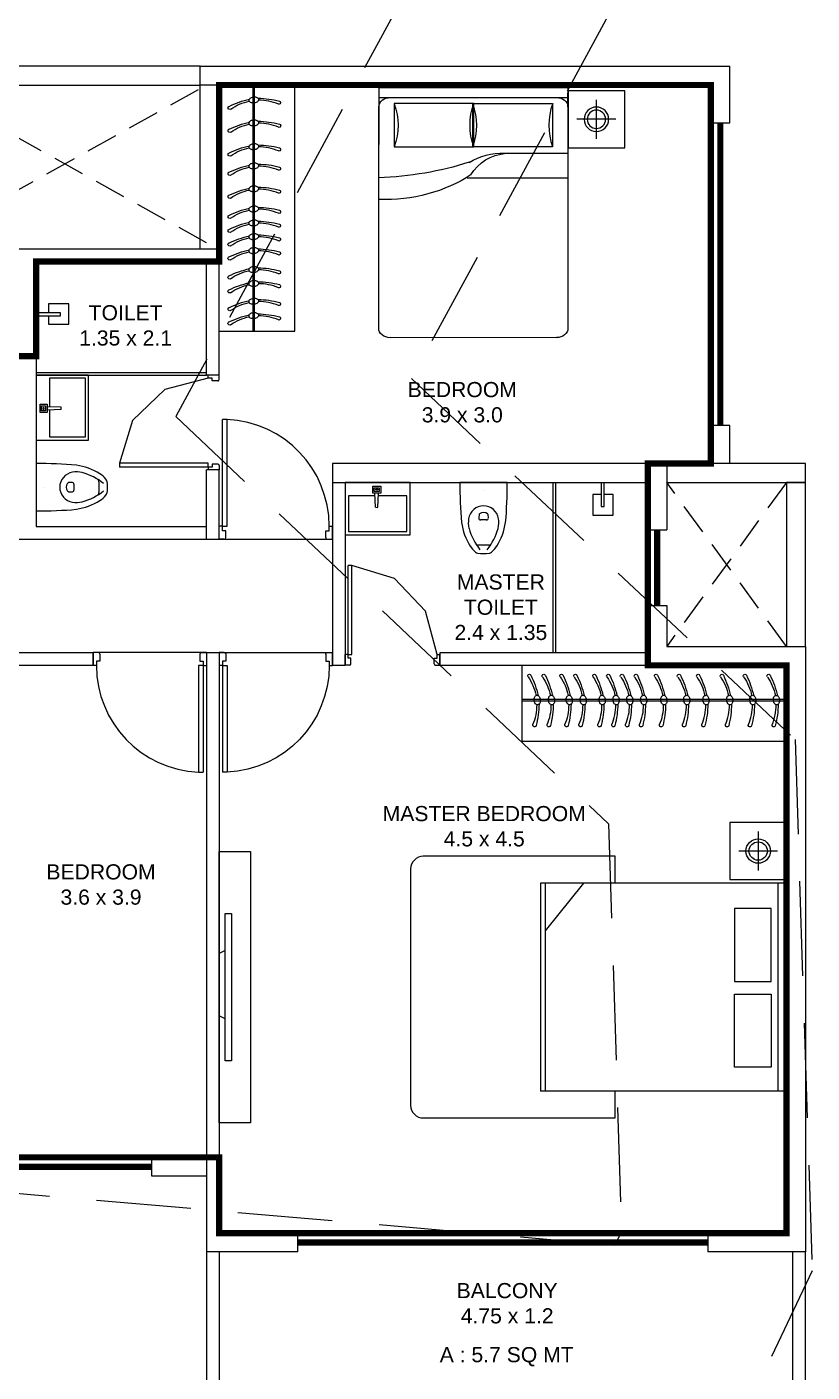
# Model space of a CAD drawing. Header units: inches. Extents: x 27644242 to 29761523, y -859349 to 216979.
# Drawn here: x 29227630 to 29233857, y -249395 to -238732 of the extents above; entities that cross this region are included whole.
import ezdxf

# ---------------------------------------------------------------- set-up
doc = ezdxf.new("R2010")
doc.units = ezdxf.units.IN
doc.header["$MEASUREMENT"] = 0
doc.set_wipeout_variables(frame=1)
for name, pattern in [('01-Xref Col Podium Lvl-1$0$HIDDEN', [0.375, 0.25, -0.125]), ('DASHED2', [0.375, 0.25, -0.125]), ('HIDDEN', [0.375, 0.25, -0.125])]:
    doc.linetypes.add(name, pattern=pattern)
doc.layers.get('Defpoints').update_dxf_attribs({"color": 8})
for name, color, linetype, lineweight in [('AHC-A-DUCT', 14, 'HIDDEN', 5), ('DOOR', 4, 'Continuous', 0), ('DOORS', 1, 'Continuous', 9), ('ELEVATION', 40, 'Continuous', 13), ('FURN', 250, 'Continuous', 0), ('RVA Site Boundary', 17, 'Continuous', 15), ('WALL', 7, 'Continuous', 20), ('WINDOW', 162, 'Continuous', 13)]:
    doc.layers.add(name, color=color, linetype=linetype, lineweight=lineweight)
doc.layers.add('text', color=7, linetype='Continuous')
doc.styles.add('AMITS', font='arial.ttf')

# ---------------------------------------------------------------- blocks, each defined once
blk = doc.blocks.new('A$C6E20521E-flat-1-flatten-1')
at = {"layer": 'DOORS', "color": 251}
for p, q in [((-63, 103), (-63, 949)), ((-63, 949), (-27, 949)), ((-27, 103), (-27, 949)), ((-900, 0), (-900, 103)), ((-873, 103), (-900, 103)), ((0, 0), (-900, 0)), ((-873, 67), (-873, 103)), ((-846, 67), (-873, 67)), ((-846, 13), (-846, 67)), ((-27, 103), (-63, 103)), ((-54, 13), (-54, 67)), ((-54, 67), (-27, 67)), ((-27, 103), (0, 103)), ((-27, 67), (-27, 103)), ((0, 0), (0, 103)), ((-859, 0), (-900, 0)), ((-40, 0), (0, 0))]:
    blk.add_line(p, q, dxfattribs=at)
at = {"layer": 'DOORS', "color": 251, "extrusion": (0, 0, -1)}
for centre, major_axis, start_param, end_param in [((-27, 103), (-729, -429), 0.531535, 2.059765), ((-859, 13), (-11.7, -6.7), 3.665191, 5.235988), ((-40, 13), (-11.7, -6.7), 5.235988, 6.806784)]:
    blk.add_ellipse(centre, major_axis=major_axis, ratio=1, start_param=start_param, end_param=end_param, dxfattribs=at)
blk = doc.blocks.new('A$C3C731254-flat-1')
at = {"layer": 'FURN'}
for p, q in [((-77430, -2820), (-77431, -2802)), ((-77430, -2802), (-77318, -2797)), ((-77430, -2820), (-77318, -2825))]:
    blk.add_line(p, q, dxfattribs=at)
for points in [[(-77233, -3061), (-77648, -3061), (-77648, -2547), (-77233, -2547)], [(-77263, -2843), (-77263, -2778), (-77318, -2778), (-77318, -2843)], [(-77275, -2831), (-77275, -2791), (-77306, -2791), (-77306, -2831)], [(-77287, -2819), (-77287, -2803), (-77293, -2803), (-77293, -2819)]]:
    blk.add_lwpolyline(points, close=True, dxfattribs=at)
blk.add_lwpolyline([(-77339, -2824), (-77339, -3036), (-77623, -3036), (-77623, -2572), (-77339, -2572), (-77339, -2798)], dxfattribs=at)
blk = doc.blocks.new('TVVVV')
at = {"layer": 'FURN', "ltscale": 1000, "elevation": 0}
blk.add_lwpolyline([(-130, 740), (-82, 740), (-82, -429), (-130, -429)], close=True, dxfattribs=at)
for points in [[(-130, 447), (-179, 422)], [(-130, -96), (-179, -71)]]:
    blk.add_lwpolyline(points, dxfattribs=at)
blk = doc.blocks.new('A$C700F438C')
at = {"layer": 'FURN', "color": 8, "extrusion": (-6.65399e-08, 5.27913e-08, 1)}
for p, q in [((0.073, 1.5, 0), (1.83, 1.5, 0)), ((1.98, 1.5, 0), (1.53, 1.5, 0)), ((1.98, 1.5, 0), (1.53, 1.5, 0)), ((1.98, 1.5, 0), (1.53, 1.5, 0)), ((1.904, 1.5, 0), (1.904, 0, 0)), ((0, 0.091, 0), (0, 1.409, 0)), ((1.855, 1.378, 0), (1.512, 1.378, 0)), ((1.512, 1.378, 0), (1.512, 0.747, 0)), ((1.855, 0.747, 0), (1.855, 1.378, 0)), ((1.267, 0.799, 0), (1.267, 0, 0)), ((1.512, 0.122, 0), (1.512, 0.754, 0)), ((1.512, 0.754, 0), (1.855, 0.754, 0)), ((1.512, 0.747, 0), (1.855, 0.747, 0)), ((1.855, 0.754, 0), (1.855, 0.122, 0)), ((1.463, 0.503, 0), (1.463, 0, 0)), ((1.855, 0.122, 0), (1.512, 0.122, 0)), ((1.83, 0, 0), (0.074, 0, 0)), ((1.904, 0, 0), (1.98, 0, 0))]:
    blk.add_line(p, q, dxfattribs=at)
at = {"layer": 'FURN', "linetype": 'Continuous', "lineweight": 0, "extrusion": (-6.65399e-08, 5.27913e-08, 1)}
blk.add_line((1.83, 0, 0), (1.917, 0, 0), dxfattribs=at)
at = {"layer": 'FURN', "color": 8, "extrusion": (6.65399e-08, -5.27913e-08, -1)}
for centre, major_axis, ratio, start_param, end_param in [((0.073, 1.409, 0), (0, -0.0914, 0), 0.803207, 1.570796, 3.141593), ((1.959, 1.454, 0), (0, -1.077, 0), 0.803207, 0.880587, 1.613256), ((3.067, 1.603, 0), (0, -2.243, 0), 0.803207, 1.197175, 1.525138), ((1.83, 1.409, 0), (0, -0.0914, 0), 0.803207, 3.141593, 4.712389), ((1.683, 2.11, 0), (0, -0.762, 0), 0.803207, -0.283794, 0.283794), ((0.669, 0.085, 0), (-0.705, -0.615, 0), 0.604617, 2.952061, 3.536756), ((-0.032, 0.19, 0), (-1.467, -0.494, 0), 0.581007, 3.019706, 3.343381), ((1.684, 0.015, 0), (0, -0.762, 0), 0.803207, 2.857799, 3.425387), ((0.074, 0.091, 0), (0, -0.0914, 0), 0.803207, 0, 1.570796), ((1.83, 0.092, 0), (0, -0.0914, 0), 0.803207, -1.570796, 0)]:
    blk.add_ellipse(centre, major_axis=major_axis, ratio=ratio, start_param=start_param, end_param=end_param, dxfattribs=at)
at = {"layer": 'FURN', "color": 8, "extrusion": (-6.65399e-08, 5.27913e-08, 1)}
for centre, start_param, end_param in [((1.683, 1.485, 0), -0.283794, 0.283794), ((1.684, -0.61, 0), 2.857799, 3.425387)]:
    blk.add_ellipse(centre, major_axis=(0, -0.762, 0), ratio=0.803207, start_param=start_param, end_param=end_param, dxfattribs=at)
blk = doc.blocks.new('BEDROOM')
at = {"layer": 'FURN', "linetype": 'Continuous', "extrusion": (-5.00305e-08, -8.66553e-08, 1)}
for p, q in [((1066, 501, 0), (1066, 193, 0)), ((912, 347, 0), (1220, 347, 0))]:
    blk.add_line(p, q, dxfattribs=at)
at = {"layer": 'FURN', "ltscale": 500}
blk.add_line((1315, 122, 0), (1315, -1378, 0), dxfattribs=at)
at = {"layer": 'FURN', "ltscale": 0.05, "extrusion": (-5.00305e-08, -8.66553e-08, 1), "elevation": 0}
blk.add_lwpolyline([(1291, 122), (841, 122), (841, 572), (1291, 572)], close=True, dxfattribs=at)
at = {"layer": 'FURN', "linetype": 'Continuous', "extrusion": (-5.00305e-08, -8.66553e-08, 1)}
for radius in [97, 72.8]:
    blk.add_circle((1066, 347, 0), radius, dxfattribs=at)
at = {"layer": 'FURN', "extrusion": (-3.01072e-07, 1.30707e-07, 1), "xscale": -1000.000000000015, "yscale": 1000.000000000015, "zscale": 1000.000000000007, "rotation": 180.0236273616612}
blk.add_blockref('A$C700F438C', (-665, 121, 0), dxfattribs=at)
blk = doc.blocks.new('A$C3D5F2F58')
at = {"color": 0, "linetype": 'ByBlock'}
blk.add_wipeout([(188, 0), (-188, 0), (-185, -125), (-183, -194), (-179, -263), (-176, -302), (-170, -349), (-151, -415), (-144, -433), (-131, -459), (-112, -495), (-106, -504), (-86, -530), (-72, -545), (-64, -553), (-56, -558), (-41, -562), (-23, -564), (3, -565), (30, -563), (47, -561), (56, -558), (74, -543), (101, -511), (135, -451), (158, -392), (171, -340), (179, -260), (185, -136), (187, -46)], dxfattribs=at)
for p, q in [((-188, 0), (188, 0)), ((0, -63), (0, -63)), ((-38, -282), (-36, -255)), ((-24, -298), (24, -298)), ((36, -255), (38, -282)), ((-43, -497), (43, -497))]:
    blk.add_line(p, q, dxfattribs=at)
at = {"color": 0, "linetype": 'ByBlock', "extrusion": (0, 0, -1)}
for centre, major_axis, ratio, start_param, end_param in [((3903, 5), (4088, 164), 0.940247, 3.100232, 3.182953), ((-3903, 5), (-4088, 164), 0.940247, 3.100232, 3.182953), ((0, -305), (84.4, 84.4), 1, 4.07333, 6.922251), ((276, -258), (321, 321), 1, 3.353441, 3.79389), ((87, -319), (147, 147), 1, 3.705861, 4.079165), ((-24, -284), (10, 10), 1, 2.356198, 4.018929), ((-27, -256), (6.03, 6.03), 1, 4.01894, 4.852375), ((0, -292), (-38.2, 38.2), 1, 0.139988, 1.430816), ((24, -284), (-10, 10), 1, 2.264265, 3.926995), ((27, -256), (6.03, 6.03), 1, -0.139979, 0.693472), ((-276, -258), (-321, 321), 1, 2.489302, 2.929752), ((-87, -319), (-147, 147), 1, 2.204028, 2.577331), ((326, -246), (-323, 323), 1, 4.816657, 5.23508), ((-326, -246), (-323, 323), 1, 2.618909, 3.037332), ((119, -350), (193, 193), 1, 3.092098, 3.328462), ((-43, -474), (16.1, 16.1), 1, 2.356198, 3.387836), ((43, -474), (16.1, 16.1), 1, 1.324559, 2.356198), ((-119, -350), (193, 193), 1, 1.383935, 1.620298), ((-41, -527), (24.1, 24.1), 1, 2.528301, 3.092099), ((0, -292), (-193, 193), 1, 3.75489, 4.099099), ((41, -527), (24.1, 24.1), 1, 1.620298, 2.184095)]:
    blk.add_ellipse(centre, major_axis=major_axis, ratio=ratio, start_param=start_param, end_param=end_param, dxfattribs=at)
blk = doc.blocks.new('A$C3E645E75')
at = {"extrusion": (0, 0, -1), "zscale": -0.9999999999999998, "rotation": 179.9999999999989}
blk.add_blockref('A$C3D5F2F58', (0, 0), dxfattribs=at)
blk = doc.blocks.new('A$C3A956F37-flat-1')
at = {"layer": 'FURN'}
blk.add_line((-168, 90), (0, 90), dxfattribs=at)
for points in [[(-97, 67), (-97, 0), (-259, 0), (-259, 161), (-97, 161), (-97, 90)], [(0, 67), (-191, 67), (-191, 90), (-168, 90)]]:
    blk.add_lwpolyline(points, dxfattribs=at)
blk = doc.blocks.new('1')
at = {"layer": 'FURN'}
for p, q in [((-479, 2011, 0), (121, 2011, 0)), ((-479, 2011, 0), (-479, -89, 0)), ((-210, 2011, 0), (-210, -89, 0)), ((-198, 2011, 0), (-198, -89, 0)), ((121, 2011, 0), (121, -89, 0)), ((-479, -89, 0), (122, -89, 0))]:
    blk.add_line(p, q, dxfattribs=at)
at = {"layer": 'FURN', "extrusion": (-6.40542e-09, 9.36485e-09, 1)}
for points in [[(-171, 1874, 0.057952), (-1, 1897, 1.08017), (-9, 1922, -0.102886), (-167, 1890, -0.821198)], [(-171, 1761, 0.057952), (-1, 1784, 1.08017), (-9, 1809, -0.102886), (-167, 1777, -0.821198)], [(-171, 1620, 0.057952), (-1, 1643, 1.08017), (-9, 1668, -0.102886), (-167, 1636, -0.821198)], [(-171, 1509, 0.057952), (-1, 1532, 1.08017), (-9, 1557, -0.102886), (-167, 1525, -0.821198)], [(-171, 1359, 0.057952), (-1, 1382, 1.08017), (-9, 1407, -0.102886), (-167, 1375, -0.821198)], [(-171, 1249, 0.057952), (-1, 1272, 1.08017), (-9, 1297, -0.102886), (-167, 1265, -0.821198)], [(-171, 1140, 0.057952), (-1, 1163, 1.08017), (-9, 1188, -0.102886), (-166, 1156, -0.821198)], [(-171, 1029, 0.057952), (0, 1052, 1.08017), (-9, 1077, -0.102886), (-166, 1045, -0.821198)], [(-171, 870, 0.057952), (0, 893, 1.08017), (-9, 918, -0.102886), (-166, 886, -0.821198)], [(-171, 688, 0.057952), (0, 711, 1.08017), (-9, 736, -0.102886), (-166, 704, -0.821198)], [(-171, 535, 0.057952), (0, 558, 1.08017), (-9, 583, -0.102886), (-166, 551, -0.821198)], [(-171, 347, 0.057952), (0, 370, 1.08017), (-9, 395, -0.102886), (-166, 363, -0.821198)], [(-171, 165, 0.057952), (0, 188, 1.08017), (-9, 213, -0.102886), (-166, 181, -0.821198)], [(-171, -23, 0.057952), (0, 0, 1.08017), (-8, 25, -0.102886), (-166, -7, -0.821198)]]:
    blk.add_lwpolyline(points, format="xyb", dxfattribs=at)
for points in [[(-166, 1884, 0.144333), (-168, 1893, 0.107177), (-175, 1903, 0.077818), (-187, 1909, 0.065016), (-201, 1913, 0.065016), (-217, 1912, 0.077818), (-229, 1908, 0.107177), (-238, 1901, 0.144333), (-242, 1892, 0.144333), (-240, 1883, 0.107177), (-232, 1874, 0.077818), (-221, 1868, 0.065016), (-206, 1864, 0.065016), (-191, 1864, 0.077818), (-179, 1868, 0.107177), (-170, 1876, 0.144333)], [(-166, 1771, 0.144333), (-168, 1780, 0.107177), (-175, 1789, 0.077818), (-186, 1795, 0.065016), (-201, 1799, 0.065016), (-217, 1799, 0.077818), (-229, 1795, 0.107177), (-238, 1787, 0.144333), (-242, 1779, 0.144333), (-240, 1770, 0.107177), (-232, 1760, 0.077818), (-221, 1754, 0.065016), (-206, 1750, 0.065016), (-191, 1751, 0.077818), (-179, 1755, 0.107177), (-169, 1762, 0.144333)], [(-166, 1630, 0.144333), (-168, 1639, 0.107177), (-175, 1648, 0.077818), (-187, 1655, 0.065016), (-201, 1658, 0.065016), (-217, 1658, 0.077818), (-229, 1654, 0.107177), (-238, 1646, 0.144333), (-242, 1638, 0.144333), (-240, 1629, 0.107177), (-232, 1619, 0.077818), (-221, 1613, 0.065016), (-206, 1610, 0.065016), (-191, 1610, 0.077818), (-179, 1614, 0.107177), (-170, 1622, 0.144333)], [(-166, 1519, 0.144333), (-168, 1528, 0.107177), (-175, 1538, 0.077818), (-186, 1544, 0.065016), (-201, 1547, 0.065016), (-217, 1547, 0.077818), (-229, 1543, 0.107177), (-238, 1536, 0.144333), (-242, 1527, 0.144333), (-240, 1518, 0.107177), (-232, 1509, 0.077818), (-221, 1502, 0.065016), (-206, 1499, 0.065016), (-191, 1499, 0.077818), (-179, 1503, 0.107177), (-169, 1511, 0.144333)], [(-166, 1369, 0.144333), (-168, 1378, 0.107177), (-175, 1388, 0.077818), (-187, 1394, 0.065016), (-201, 1398, 0.065016), (-217, 1397, 0.077818), (-229, 1393, 0.107177), (-238, 1386, 0.144333), (-242, 1377, 0.144333), (-240, 1368, 0.107177), (-232, 1359, 0.077818), (-221, 1353, 0.065016), (-206, 1349, 0.065016), (-191, 1349, 0.077818), (-179, 1353, 0.107177), (-170, 1361, 0.144333)], [(-166, 1259, 0.144333), (-168, 1268, 0.107177), (-175, 1277, 0.077818), (-186, 1283, 0.065016), (-201, 1287, 0.065016), (-217, 1287, 0.077818), (-229, 1283, 0.107177), (-238, 1275, 0.144333), (-242, 1267, 0.144333), (-240, 1258, 0.107177), (-232, 1248, 0.077818), (-221, 1242, 0.065016), (-206, 1238, 0.065016), (-191, 1239, 0.077818), (-179, 1243, 0.107177), (-169, 1250, 0.144333)], [(-166, 1150, 0.144333), (-168, 1159, 0.107177), (-175, 1168, 0.077818), (-186, 1175, 0.065016), (-201, 1178, 0.065016), (-217, 1178, 0.077818), (-229, 1174, 0.107177), (-238, 1166, 0.144333), (-242, 1158, 0.144333), (-240, 1149, 0.107177), (-232, 1140, 0.077818), (-221, 1133, 0.065016), (-206, 1130, 0.065016), (-191, 1130, 0.077818), (-179, 1134, 0.107177), (-169, 1142, 0.144333)], [(-166, 1039, 0.144333), (-168, 1048, 0.107177), (-175, 1058, 0.077818), (-186, 1064, 0.065016), (-201, 1068, 0.065016), (-217, 1067, 0.077818), (-229, 1063, 0.107177), (-238, 1056, 0.144333), (-242, 1047, 0.144333), (-240, 1038, 0.107177), (-232, 1029, 0.077818), (-221, 1023, 0.065016), (-206, 1019, 0.065016), (-191, 1020, 0.077818), (-179, 1023, 0.107177), (-169, 1031, 0.144333)], [(-166, 880, 0.144333), (-168, 889, 0.107177), (-175, 898, 0.077818), (-186, 905, 0.065016), (-201, 908, 0.065016), (-216, 908, 0.077818), (-229, 904, 0.107177), (-238, 896, 0.144333), (-242, 888, 0.144333), (-240, 879, 0.107177), (-232, 870, 0.077818), (-221, 863, 0.065016), (-206, 860, 0.065016), (-191, 860, 0.077818), (-179, 864, 0.107177), (-169, 872, 0.144333)], [(-166, 698, 0.144333), (-167, 707, 0.107177), (-175, 716, 0.077818), (-186, 722, 0.065016), (-201, 726, 0.065016), (-216, 726, 0.077818), (-229, 722, 0.107177), (-238, 714, 0.144333), (-241, 706, 0.144333), (-240, 697, 0.107177), (-232, 687, 0.077818), (-221, 681, 0.065016), (-206, 677, 0.065016), (-191, 678, 0.077818), (-179, 682, 0.107177), (-169, 689, 0.144333)], [(-166, 546, 0.144333), (-167, 555, 0.107177), (-175, 564, 0.077818), (-186, 570, 0.065016), (-201, 574, 0.065016), (-216, 573, 0.077818), (-229, 569, 0.107177), (-238, 562, 0.144333), (-241, 553, 0.144333), (-240, 544, 0.107177), (-232, 535, 0.077818), (-221, 529, 0.065016), (-206, 525, 0.065016), (-191, 526, 0.077818), (-179, 530, 0.107177), (-169, 537, 0.144333)], [(-166, 357, 0.144333), (-167, 366, 0.107177), (-175, 376, 0.077818), (-186, 382, 0.065016), (-201, 385, 0.065016), (-216, 385, 0.077818), (-228, 381, 0.107177), (-238, 374, 0.144333), (-241, 365, 0.144333), (-240, 356, 0.107177), (-232, 347, 0.077818), (-221, 340, 0.065016), (-206, 337, 0.065016), (-191, 337, 0.077818), (-178, 341, 0.107177), (-169, 349, 0.144333)], [(-166, 175, 0.144333), (-167, 184, 0.107177), (-175, 193, 0.077818), (-186, 200, 0.065016), (-201, 203, 0.065016), (-216, 203, 0.077818), (-228, 199, 0.107177), (-238, 191, 0.144333), (-241, 183, 0.144333), (-240, 174, 0.107177), (-232, 165, 0.077818), (-221, 158, 0.065016), (-206, 155, 0.065016), (-191, 155, 0.077818), (-178, 159, 0.107177), (-169, 167, 0.144333)], [(-165, -13, 0.144333), (-167, -4, 0.107177), (-175, 5, 0.077818), (-186, 12, 0.065016), (-201, 15, 0.065016), (-216, 15, 0.077818), (-228, 11, 0.107177), (-238, 3, 0.144333), (-241, -5, 0.144333), (-239, -14, 0.107177), (-232, -23, 0.077818), (-221, -30, 0.065016), (-206, -33, 0.065016), (-191, -33, 0.077818), (-178, -29, 0.107177), (-169, -21, 0.144333)]]:
    blk.add_lwpolyline(points, format="xyb", close=True, dxfattribs=at)
for centre, radius, start, end in [((-395, 1950, 0), 13.2, 55.0212, 243.8495), ((-73, 2608, 0), 745, 243.8497, 257.1166), ((-162, 2285, 0), 395, 235.0214, 258.5184), ((-395, 1837, 0), 13.2, 55.0212, 243.8495), ((-73, 2494, 0), 745, 243.8497, 257.1166), ((-161, 2171, 0), 395, 235.0214, 258.5184), ((-395, 1696, 0), 13.2, 55.0212, 243.8495), ((-162, 2030, 0), 395, 235.0214, 258.5184), ((-73, 2353, 0), 745, 243.8497, 257.1166), ((-395, 1585, 0), 13.2, 55.0212, 243.8495), ((-73, 2243, 0), 745, 243.8497, 257.1166), ((-161, 1919, 0), 395, 235.0214, 258.5184), ((-395, 1435), 13.2, 55.0212, 243.8495), ((-73, 2093), 745, 243.8497, 257.1166), ((-162, 1770), 395, 235.0214, 258.5184), ((-395, 1325), 13.2, 55.0212, 243.8495), ((-73, 1982), 745, 243.8497, 257.1166), ((-161, 1659), 395, 235.0214, 258.5184), ((-395, 1216), 13.2, 55.0212, 243.8495), ((-73, 1873), 745, 243.8497, 257.1166), ((-161, 1550), 395, 235.0214, 258.5184), ((-395, 1105), 13.2, 55.0212, 243.8495), ((-72, 1763), 745, 243.8497, 257.1166), ((-161, 1440), 395, 235.0214, 258.5184), ((-395, 946), 13.2, 55.0212, 243.8495), ((-72, 1603), 745, 243.8497, 257.1166), ((-161, 1280), 395, 235.0214, 258.5184), ((-395, 764), 13.2, 55.0212, 243.8495), ((-72, 1421), 745, 243.8497, 257.1166), ((-161, 1098), 395, 235.0214, 258.5184), ((-395, 612), 13.2, 55.0212, 243.8495), ((-72, 1269), 745, 243.8497, 257.1166), ((-161, 946), 395, 235.0214, 258.5184), ((-395, 423), 13.2, 55.0212, 243.8495), ((-161, 758), 395, 235.0214, 258.5184), ((-72, 1081), 745, 243.8497, 257.1166), ((-395, 241), 13.2, 55.0212, 243.8495), ((-72, 898), 745, 243.8497, 257.1166), ((-161, 575), 395, 235.0214, 258.5184), ((-395, 53), 13.2, 55.0212, 243.8495), ((-72, 710), 745, 243.8497, 257.1166), ((-161, 387), 395, 235.0214, 258.5184)]:
    blk.add_arc(centre, radius, start, end, dxfattribs=at)
blk = doc.blocks.new('edddew234')
at = {"layer": 'FURN', "linetype": 'Continuous', "extrusion": (5.00305e-08, 8.66553e-08, 1)}
for p, q in [((1391, 2058, 0), (1391, 1750, 0)), ((1545, 1904, 0), (1237, 1904, 0))]:
    blk.add_line(p, q, dxfattribs=at)
at = {"layer": 'FURN', "ltscale": 0.05, "extrusion": (5.00305e-08, 8.66553e-08, 1)}
for p, q in [((1616, 1650, 0), (-334, 1650, 0)), ((-334, 1650, 0), (-334, 0, 0)), ((6, 1650, 0), (-299, 1271, 0)), ((-299, 1650, 0), (-299, 0, 0)), ((1547, 1650, 0), (1547, 0, 0)), ((1616, 1650, 0), (1616, 0, 0)), ((1616, 0, 0), (-334, 0, 0))]:
    blk.add_line(p, q, dxfattribs=at)
blk.add_lwpolyline([(1166, 1679), (1616, 1679), (1616, 2129), (1166, 2129)], close=True, dxfattribs=at)
at = {"layer": 'FURN', "linetype": 'Continuous', "extrusion": (5.00305e-08, 8.66553e-08, 1)}
for points in [[(1494, 1449), (1203, 1449), (1203, 869), (1494, 869)], [(1494, 190), (1203, 190), (1203, 769), (1494, 769)]]:
    blk.add_lwpolyline(points, close=True, dxfattribs=at)
for radius in [97, 72.8]:
    blk.add_circle((1391, 1904), radius, dxfattribs=at)
blk = doc.blocks.new('gfff')
at = {"layer": 'FURN'}
for p, q in [((-395, 1840, 0), (206, 1840, 0)), ((-394, 1840, 0), (-394, -110, 0)), ((-125, 1840, 0), (-125, -110, 0)), ((-113, 1840, 0), (-113, -110, 0)), ((206, 1840, 0), (206, -110, 0)), ((-394, -110, 0), (207, -110, 0))]:
    blk.add_line(p, q, dxfattribs=at)
at = {"layer": 'FURN', "extrusion": (-6.40542e-09, 9.36485e-09, 1)}
for points in [[(-81, 1713, 0.144333), (-83, 1722, 0.107177), (-91, 1731, 0.077818), (-102, 1738, 0.065016), (-117, 1741, 0.065016), (-132, 1741, 0.077818), (-144, 1737, 0.107177), (-154, 1729, 0.144333), (-157, 1721, 0.144333), (-155, 1712, 0.107177), (-148, 1702, 0.077818), (-137, 1696, 0.065016), (-122, 1693, 0.065016), (-106, 1693, 0.077818), (-94, 1697, 0.107177), (-85, 1705, 0.144333)], [(-81, 1599, 0.144333), (-83, 1608, 0.107177), (-91, 1618, 0.077818), (-102, 1624, 0.065016), (-117, 1628, 0.065016), (-132, 1627, 0.077818), (-144, 1623, 0.107177), (-154, 1616, 0.144333), (-157, 1607, 0.144333), (-155, 1598, 0.107177), (-148, 1589, 0.077818), (-137, 1583, 0.065016), (-122, 1579, 0.065016), (-106, 1579, 0.077818), (-94, 1583, 0.107177), (-85, 1591, 0.144333)], [(-81, 1458, 0.144333), (-83, 1467, 0.107177), (-91, 1477, 0.077818), (-102, 1483, 0.065016), (-117, 1487, 0.065016), (-132, 1486, 0.077818), (-144, 1482, 0.107177), (-154, 1475, 0.144333), (-157, 1466, 0.144333), (-155, 1457, 0.107177), (-148, 1448, 0.077818), (-137, 1442, 0.065016), (-122, 1438, 0.065016), (-106, 1439, 0.077818), (-94, 1442, 0.107177), (-85, 1450, 0.144333)], [(-81, 1348, 0.144333), (-83, 1357, 0.107177), (-91, 1366, 0.077818), (-102, 1373, 0.065016), (-117, 1376, 0.065016), (-132, 1376, 0.077818), (-144, 1372, 0.107177), (-154, 1364, 0.144333), (-157, 1356, 0.144333), (-155, 1347, 0.107177), (-148, 1337, 0.077818), (-137, 1331, 0.065016), (-122, 1328, 0.065016), (-106, 1328, 0.077818), (-94, 1332, 0.107177), (-85, 1339, 0.144333)], [(-81, 1198, 0.144333), (-83, 1207, 0.107177), (-91, 1216, 0.077818), (-102, 1223, 0.065016), (-117, 1226, 0.065016), (-132, 1226, 0.077818), (-144, 1222, 0.107177), (-154, 1214, 0.144333), (-157, 1206, 0.144333), (-155, 1197, 0.107177), (-148, 1187, 0.077818), (-137, 1181, 0.065016), (-122, 1178, 0.065016), (-106, 1178, 0.077818), (-94, 1182, 0.107177), (-85, 1190, 0.144333)], [(-81, 1087, 0.144333), (-83, 1096, 0.107177), (-91, 1106, 0.077818), (-102, 1112, 0.065016), (-117, 1116, 0.065016), (-132, 1115, 0.077818), (-144, 1111, 0.107177), (-154, 1104, 0.144333), (-157, 1095, 0.144333), (-155, 1086, 0.107177), (-148, 1077, 0.077818), (-137, 1071, 0.065016), (-122, 1067, 0.065016), (-106, 1067, 0.077818), (-94, 1071, 0.107177), (-85, 1079, 0.144333)], [(-81, 979, 0.144333), (-83, 988, 0.107177), (-91, 997, 0.077818), (-102, 1003, 0.065016), (-117, 1007, 0.065016), (-132, 1006, 0.077818), (-144, 1002, 0.107177), (-153, 995, 0.144333), (-157, 986, 0.144333), (-155, 977, 0.107177), (-148, 968, 0.077818), (-136, 962, 0.065016), (-122, 958, 0.065016), (-106, 959, 0.077818), (-94, 963, 0.107177), (-85, 970, 0.144333)], [(-81, 868, 0.144333), (-83, 877, 0.107177), (-91, 886, 0.077818), (-102, 893, 0.065016), (-117, 896, 0.065016), (-132, 896, 0.077818), (-144, 892, 0.107177), (-153, 884, 0.144333), (-157, 876, 0.144333), (-155, 867, 0.107177), (-148, 858, 0.077818), (-136, 851, 0.065016), (-122, 848, 0.065016), (-106, 848, 0.077818), (-94, 852, 0.107177), (-85, 860, 0.144333)], [(-81, 709, 0.144333), (-83, 718, 0.107177), (-90, 727, 0.077818), (-102, 733, 0.065016), (-116, 737, 0.065016), (-132, 736, 0.077818), (-144, 732, 0.107177), (-153, 725, 0.144333), (-157, 716, 0.144333), (-155, 708, 0.107177), (-147, 698, 0.077818), (-136, 692, 0.065016), (-121, 688, 0.065016), (-106, 689, 0.077818), (-94, 693, 0.107177), (-85, 700, 0.144333)], [(-81, 526, 0.144333), (-83, 535, 0.107177), (-90, 545, 0.077818), (-102, 551, 0.065016), (-116, 555, 0.065016), (-132, 554, 0.077818), (-144, 550, 0.107177), (-153, 543, 0.144333), (-157, 534, 0.144333), (-155, 525, 0.107177), (-147, 516, 0.077818), (-136, 510, 0.065016), (-121, 506, 0.065016), (-106, 506, 0.077818), (-94, 510, 0.107177), (-85, 518, 0.144333)], [(-81, 374, 0.144333), (-83, 383, 0.107177), (-90, 392, 0.077818), (-101, 399, 0.065016), (-116, 402, 0.065016), (-132, 402, 0.077818), (-144, 398, 0.107177), (-153, 390, 0.144333), (-157, 382, 0.144333), (-155, 373, 0.107177), (-147, 364, 0.077818), (-136, 357, 0.065016), (-121, 354, 0.065016), (-106, 354, 0.077818), (-94, 358, 0.107177), (-84, 366, 0.144333)], [(-81, 186, 0.144333), (-83, 195, 0.107177), (-90, 204, 0.077818), (-101, 211, 0.065016), (-116, 214, 0.065016), (-132, 214, 0.077818), (-144, 210, 0.107177), (-153, 202, 0.144333), (-157, 194, 0.144333), (-155, 185, 0.107177), (-147, 175, 0.077818), (-136, 169, 0.065016), (-121, 166, 0.065016), (-106, 166, 0.077818), (-94, 170, 0.107177), (-84, 178, 0.144333)], [(-81, 4, 0.144333), (-83, 13, 0.107177), (-90, 22, 0.077818), (-101, 28, 0.065016), (-116, 32, 0.065016), (-131, 31, 0.077818), (-144, 27, 0.107177), (-153, 20, 0.144333), (-157, 11, 0.144333), (-155, 3, 0.107177), (-147, -7, 0.077818), (-136, -13, 0.065016), (-121, -17, 0.065016), (-106, -16, 0.077818), (-94, -12, 0.107177), (-84, -5, 0.144333)]]:
    blk.add_lwpolyline(points, format="xyb", close=True, dxfattribs=at)
for points in [[(-87, 1703, 0.057952), (84, 1726, 1.08017), (76, 1751, -0.102886), (-82, 1719, -0.821198)], [(-86, 1589, 0.057952), (84, 1612, 1.08017), (76, 1637, -0.102886), (-82, 1605, -0.821198)], [(-87, 1448, 0.057952), (84, 1471, 1.08017), (76, 1496, -0.102886), (-82, 1464, -0.821198)], [(-86, 1338, 0.057952), (84, 1361, 1.08017), (76, 1386, -0.102886), (-82, 1354, -0.821198)], [(-87, 1188, 0.057952), (84, 1211, 1.08017), (76, 1236, -0.102886), (-82, 1204, -0.821198)], [(-86, 1077, 0.057952), (84, 1100, 1.08017), (76, 1125, -0.102886), (-82, 1093, -0.821198)], [(-86, 968, 0.057952), (84, 992, 1.08017), (76, 1016, -0.102886), (-82, 984, -0.821198)], [(-86, 858, 0.057952), (84, 881, 1.08017), (76, 906, -0.102886), (-82, 874, -0.821198)], [(-86, 698, 0.057952), (84, 722, 1.08017), (76, 746, -0.102886), (-82, 715, -0.821198)], [(-86, 516, 0.057952), (84, 539, 1.08017), (76, 564, -0.102886), (-82, 532, -0.821198)], [(-86, 364, 0.057952), (84, 387, 1.08017), (76, 412, -0.102886), (-82, 380, -0.821198)], [(-86, 176, 0.057952), (85, 199, 1.08017), (76, 224, -0.102886), (-81, 192, -0.821198)], [(-86, -7, 0.057952), (85, 17, 1.08017), (76, 41, -0.102886), (-81, 10, -0.821198)]]:
    blk.add_lwpolyline(points, format="xyb", dxfattribs=at)
for centre, radius, start, end in [((-311, 1779, 0), 13.2, 55.0212, 243.8495), ((12, 2436, 0), 745, 243.8497, 257.1166), ((-77, 2113, 0), 395, 235.0214, 258.5184), ((-311, 1665, 0), 13.2, 55.0212, 243.8495), ((12, 2323, 0), 745, 243.8497, 257.1166), ((-77, 2000, 0), 395, 235.0214, 258.5184), ((-311, 1524, 0), 13.2, 55.0212, 243.8495), ((12, 2182, 0), 745, 243.8497, 257.1166), ((-77, 1859, 0), 395, 235.0214, 258.5184), ((-311, 1414, 0), 13.2, 55.0212, 243.8495), ((12, 2071, 0), 745, 243.8497, 257.1166), ((-77, 1748, 0), 395, 235.0214, 258.5184), ((-311, 1264), 13.2, 55.0212, 243.8495), ((12, 1921), 745, 243.8497, 257.1166), ((-77, 1598), 395, 235.0214, 258.5184), ((-311, 1153), 13.2, 55.0212, 243.8495), ((12, 1811), 745, 243.8497, 257.1166), ((-77, 1488), 395, 235.0214, 258.5184), ((-310, 1045), 13.2, 55.0212, 243.8495), ((12, 1702), 745, 243.8497, 257.1166), ((-77, 1379), 395, 235.0214, 258.5184), ((-310, 934), 13.2, 55.0212, 243.8495), ((12, 1591), 745, 243.8497, 257.1166), ((-77, 1268), 395, 235.0214, 258.5184), ((-310, 775), 13.2, 55.0212, 243.8495), ((12, 1432), 745, 243.8497, 257.1166), ((-77, 1109), 395, 235.0214, 258.5184), ((-310, 592), 13.2, 55.0212, 243.8495), ((12, 1250), 745, 243.8497, 257.1166), ((-77, 927), 395, 235.0214, 258.5184), ((-310, 440), 13.2, 55.0212, 243.8495), ((12, 1097), 745, 243.8497, 257.1166), ((-76, 774), 395, 235.0214, 258.5184), ((-310, 252), 13.2, 55.0212, 243.8495), ((13, 909), 745, 243.8497, 257.1166), ((-76, 586), 395, 235.0214, 258.5184), ((-310, 70), 13.2, 55.0212, 243.8495), ((13, 727), 745, 243.8497, 257.1166), ((-76, 404), 395, 235.0214, 258.5184)]:
    blk.add_arc(centre, radius, start, end, dxfattribs=at)
blk = doc.blocks.new('A$C65A37FE3-flatten-3')
at = {"layer": 'DOOR', "color": 252, "true_color": 0x939598}
for p, q in [((0, -34), (0, 0)), ((0, 0), (86, 0)), ((11, -45), (56, -45)), ((56, -45), (56, -23)), ((56, -23), (86, -23)), ((86, -23), (86, 0)), ((86, -23), (86, -53)), ((86, -23), (791, -23)), ((86, -53), (791, -53)), ((791, -53), (791, -23)), ((0, -716), (0, -750)), ((11, -705), (56, -705)), ((56, -705), (56, -728)), ((56, -728), (86, -728)), ((86, -728), (86, -750)), ((0, -750), (86, -750))]:
    blk.add_line(p, q, dxfattribs=at)
for points in [[(0, -34), (3, -42), (11, -45)], [(86, -728), (430, -638), (687, -392), (791, -53)], [(11, -705), (6, -707), (2, -711), (0, -716)]]:
    blk.add_lwpolyline(points, dxfattribs=at)
blk = doc.blocks.new('SALE 5')
at = {"layer": 'AHC-A-DUCT', "linetype": 'DASHED2', "ltscale": 1000}
for p, q in [((7487, 3751, 0), (6537, 2451, 0)), ((7487, 2451, 0), (6537, 3751, 0))]:
    blk.add_line(p, q, dxfattribs=at)
at = {"layer": 'Defpoints', "ltscale": 500, "elevation": 0}
blk.add_lwpolyline([(-4413, 6901, 50, 50, 0), (-413, 6901, 50, 50, 0), (-413, 4651, 50, 50, 0), (-263, 4651, 50, 50, 0), (-263, 4751, 50, 50, 0), (1537, 4751, 50, 50, 0), (1537, 5501, 50, 50, 0), (2987, 5501, 50, 50, 0), (2987, 6901, 50, 50, 0), (6887, 6901, 50, 50, 0), (6887, 3901, 50, 50, 0), (6387, 3901, 50, 50, 0), (6387, 2301, 50, 50, 0), (7487, 2301, 50, 50, 0), (7487, -2200, 50, 50, 0), (2987, -2200, 50, 50, 0), (2987, -1599, 50, 50, 0), (-813, -1599, 50, 50, 0), (-813, -1599, 50, 50, 0), (-4413, -1599, 50, 50, 0), (-4413, 6901, 50, 50, 0)], format="xyseb", dxfattribs=at)
at = {"layer": 'ELEVATION', "ltscale": 500, "elevation": 0}
for points in [[(2887, -2349), (2887, -3549), (7637, -3549), (7637, -2349)], [(2987, -2349), (2987, -3449), (7537, -3449), (7537, -2349)]]:
    blk.add_lwpolyline(points, dxfattribs=at)
at = {"layer": 'FURN', "ltscale": 500}
for p, q in [((1537, 4621, 0), (2887, 4621, 0)), ((1537, 4601, 0), (2887, 4601, 0)), ((5637, 2401, 0), (5637, 3751, 0)), ((5657, 2401, 0), (5657, 3751, 0))]:
    blk.add_line(p, q, dxfattribs=at)
at = {"layer": 'FURN', "ltscale": 500, "elevation": 0}
blk.add_lwpolyline([(2987, 825), (3237, 825), (3237, -1325), (2987, -1325)], close=True, dxfattribs=at)
at = {"layer": 'FURN', "ltscale": 1000, "elevation": 0}
blk.add_lwpolyline([(6128, 575), (6128, 787), (4606, 787, 0.414214), (4506, 687), (4506, -1187, 0.414214), (4606, -1287), (6128, -1287), (6128, -1075)], format="xyb", dxfattribs=at)
at = {"layer": 'WALL', "transparency": 33554687}
for p, q in [((2837, 5601, 0), (2837, 7051, 0)), ((7037, 6601, 0), (7037, 7051, 0)), ((2987, 5601, 0), (2987, 6901, 0)), ((6887, 6601, 0), (6887, 6901, 0)), ((2887, 4651, 0), (2887, 5501, 0)), ((6887, 3901, 0), (6887, 4201, 0)), ((7037, 3901, 0), (7037, 4201, 0)), ((2887, 3301, 0), (2887, 3851, 0)), ((2987, 3851, 0), (2887, 3851, 0)), ((2887, 2402, 0), (2887, -2349, 0)), ((2987, 2402, 0), (2987, -2200, 0))]:
    blk.add_line(p, q, dxfattribs=at)
at = {"layer": 'WALL', "ltscale": 500}
for p, q in [((2837, 7051, 0), (7037, 7051, 0)), ((2837, 6901, 0), (6887, 6901, 0)), ((6887, 6601, 0), (7037, 6601, 0)), ((2987, 5601, 0), (1387, 5601, 0)), ((2987, 4601, 0), (2987, 5601, 0)), ((2887, 5501, 0), (1537, 5501, 0)), ((2887, 4601, 0), (2887, 5501, 0)), ((2987, 4601, 0), (2887, 4601, 0)), ((7037, 4201, 0), (6887, 4201, 0)), ((2987, 3301, 0), (2987, 3851, 0)), ((6837, 3901, 0), (3887, 3901, 0)), ((3887, 3901, 0), (3887, 2301, 0)), ((3987, 3751, 0), (3987, 2301, 0)), ((6387, 3751, 0), (6387, 3376, 0)), ((6537, 3751, 0), (6537, 3376, 0)), ((1537, 3401, 0), (2887, 3401, 0)), ((6387, 3376, 0), (6537, 3376, 0)), ((1387, 3301, 0), (2987, 3301, 0)), ((6387, 2301, 0), (6387, 2776, 0)), ((6387, 2776, 0), (6537, 2776, 0)), ((6537, 2776, 0), (6537, 2451, 0)), ((2887, 2402, 0), (2987, 2402, 0)), ((3887, 2301, 0), (3887, 2401, 0)), ((6537, 2451, 0), (7637, 2451, 0)), ((7637, 2451, 0), (7637, -2199, 0)), ((3887, 2301, 0), (3987, 2301, 0)), ((7487, 2301, 0), (6387, 2301, 0)), ((7487, -2199, 0), (7487, 2301, 0)), ((3612, -2349, 0), (3612, -2200, 0)), ((6862, -2199, 0), (6862, -2349, 0))]:
    blk.add_line(p, q, dxfattribs=at)
at = {"layer": 'WALL'}
for p, q in [((2887, -2200, 0), (2887, -2200, 0)), ((3612, -2200, 0), (2987, -2200, 0)), ((7487, -2199, 0), (6862, -2199, 0))]:
    blk.add_line(p, q, dxfattribs=at)
at = {"layer": 'WALL', "ltscale": 500, "elevation": 0}
for points in [[(6537, 3751), (7637, 3751), (7637, 3901), (6537, 3901)], [(7637, 3751), (7487, 3751), (7487, 2451), (7637, 2451)]]:
    blk.add_lwpolyline(points, close=True, dxfattribs=at)
for points in [[(-713, 2301), (1987, 2301), (1987, 2401), (-813, 2401)], [(6387, 2401), (4738, 2401), (4738, 2301), (6387, 2301)], [(7637, -2199), (7637, -2349), (6862, -2349)], [(3612, -2349), (2887, -2349)]]:
    blk.add_lwpolyline(points, dxfattribs=at)
at = {"layer": 'WALL', "elevation": 0}
blk.add_lwpolyline([(2454, -1600), (2887, -1600), (2887, -1749), (2454, -1749)], close=True, dxfattribs=at)
at = {"layer": 'WINDOW', "ltscale": 500, "const_width": 50, "elevation": 0}
for points in [[(6962, 6601), (6962, 4201)], [(6462, 3376), (6462, 2776)], [(-225, -1674), (2454, -1674)], [(3612, -2274), (6862, -2274)]]:
    blk.add_lwpolyline(points, dxfattribs=at)
at = {"xscale": -1}
for name, p in [('A$C3A956F37-flat-1', (1537, 5005, 0)), ('A$C3C731254-flat-1', (-75696, 7148, 0))]:
    blk.add_blockref(name, p, dxfattribs=at)
at = {"xscale": -1, "rotation": 270.0000000000088}
for name, p in [('A$C3C731254-flat-1', (7048, 80984, 0)), ('A$C3A956F37-flat-1', (5950, 3751, 0))]:
    blk.add_blockref(name, p, dxfattribs=at)
at = {"layer": 'DOOR', "ltscale": 500, "xscale": -1}
blk.add_blockref('A$C6E20521E-flat-1-flatten-1', (2987, 3301, 0), dxfattribs=at)
at = {"layer": 'DOOR', "ltscale": 500, "xscale": -1, "rotation": 180}
blk.add_blockref('A$C6E20521E-flat-1-flatten-1', (2887, 2402, 0), dxfattribs=at)
at = {"layer": 'DOOR', "ltscale": 500, "rotation": 180}
blk.add_blockref('A$C6E20521E-flat-1-flatten-1', (2987, 2402, 0), dxfattribs=at)
at = {"layer": 'FURN', "ltscale": 500, "xscale": -1}
for name, p, rotation in [('gfff', (3381, 6790, 0), 180), ('BEDROOM', (5632, 5563, 0), 270), ('1', (7398, 1822, 0), 89.99999999999993)]:
    blk.add_blockref(name, p, dxfattribs=dict(at, rotation=rotation))
at = {"layer": 'FURN', "ltscale": 500}
blk.add_blockref('edddew234', (5871, -1075, 0), dxfattribs=at)
at = {"layer": 'FURN', "ltscale": 1000}
blk.add_blockref('TVVVV', (3166, -406, 0), dxfattribs=at)
at = {"layer": 'WALL', "ltscale": 500}
for p, rotation in [((2987, 3850, 0), 180.0000000000005), ((3987, 2301, 0), 90.00000000000104)]:
    blk.add_blockref('A$C65A37FE3-flatten-3', p, dxfattribs=dict(at, rotation=rotation))
at = {"layer": 'text', "ltscale": 100, "char_height": 120, "width": 1715.23, "style": 'AMITS'}
for s, insert, attachment_point in [('\\pxqc;TOILET\\P1.35 x 2.1', (3103, 4834, 0), 9), ('\\pxqc;BEDROOM\\P3.9 x 3.0', (5773, 4225, 0), 9), ('\\pxqc;MASTER \\PTOILET\\P2.4 x 1.35', (6079, 2500, 0), 9), ('\\pxqc;MASTER BEDROOM\\P4.5 x 4.5', (5947, 864, 0), 9), ('\\pxqc;BEDROOM\\P3.6 x 3.9', (2908, 402, 0), 9), ('\\pxqc;BALCONY\\P4.75 x 1.2', (6129, -2917, 0), 9), ('\\pxqc;A : 5.7 SQ MT', (4410, -3103, 0), 1)]:
    blk.add_mtext(s, dxfattribs=dict(at, insert=insert, attachment_point=attachment_point))
at = {"layer": 'FURN'}
for p, rotation in [((1537, 3713, 0), 269.999780269744), ((5084, 3751, 0), 179.9997802697438)]:
    blk.add_blockref('A$C3E645E75', p, dxfattribs=dict(at, rotation=rotation))
at = {"layer": 'WALL', "ltscale": 500}
blk.add_line((1537, 5501, 0), (1537, 3401, 0), dxfattribs=at)
at = {"layer": 'WALL'}
blk.add_line((3887, 3751, 0), (6387, 3751, 0), dxfattribs=at)

msp = doc.modelspace()

# ---------------------------------------------------------------- linework, layer by layer
at = {"layer": 'AHC-A-DUCT', "linetype": 'DASHED2', "ltscale": 1000}
for p, q in [((29226805, -240442.6), (29229055, -239192.7)), ((29229055, -240442.6), (29226805, -239192.7))]:
    msp.add_line(p, q, dxfattribs=at)
at = {"layer": 'WALL', "ltscale": 500}
msp.add_lwpolyline([(29226805, -239192.7), (29229005, -239192.7), (29229005, -239042.7), (29226805, -239042.7)], close=True, dxfattribs=at)

# ---------------------------------------------------------------- next in the draw order: block references
at = {"layer": 'AHC-A-DUCT', "linetype": 'DASHED2', "ltscale": 1000}
msp.add_blockref('SALE 5', (29226167.6, -246093.3, 0), dxfattribs=at)

# ---------------------------------------------------------------- next in the draw order: linework, layer by layer
at = {"layer": 'RVA Site Boundary', "color": 252, "linetype": '01-Xref Col Podium Lvl-1$0$HIDDEN', "ltscale": 3000}
for points in [[(29231312, -232025.5), (29232593.5, -236810.5), (29232809, -237593.2), (29230679.7, -241519.2), (29233721.9, -244379.8), (29233857.3, -248592.2), (29233201.3, -249975.4), (29232989.8, -249957), (29225919.7, -249343), (29223927.3, -249088.3), (29223618.3, -247480.6), (29220459.5, -246897), (29220222.7, -246853.2), (29211095.5, -244637.6), (29205394.3, -246466), (29204079.9, -246809.2), (29198121.3, -246642.6), (29192206.9, -246837.4), (29191488.7, -246902.8), (29184187.3, -247319.7)], [(29229864.4, -232418.7), (29231145.9, -237203.6), (29231202.5, -237409), (29228810, -241820.2), (29232242.6, -245047.8), (29232346.4, -248277.5), (29232292.7, -248390.8), (29226079.8, -247851.2), (29225195.2, -247738.2), (29224898, -246191.7), (29220732.1, -245421.9), (29220536.2, -245385.7), (29211039.3, -243080.4), (29204975.4, -245025.1), (29203907.9, -245303.8), (29198117.6, -245141.9), (29192114.1, -245339.6), (29191377.9, -245406.7), (29184076.5, -245823.6)]]:
    msp.add_lwpolyline(points, dxfattribs=at)

doc.saveas('drawing.dxf')
